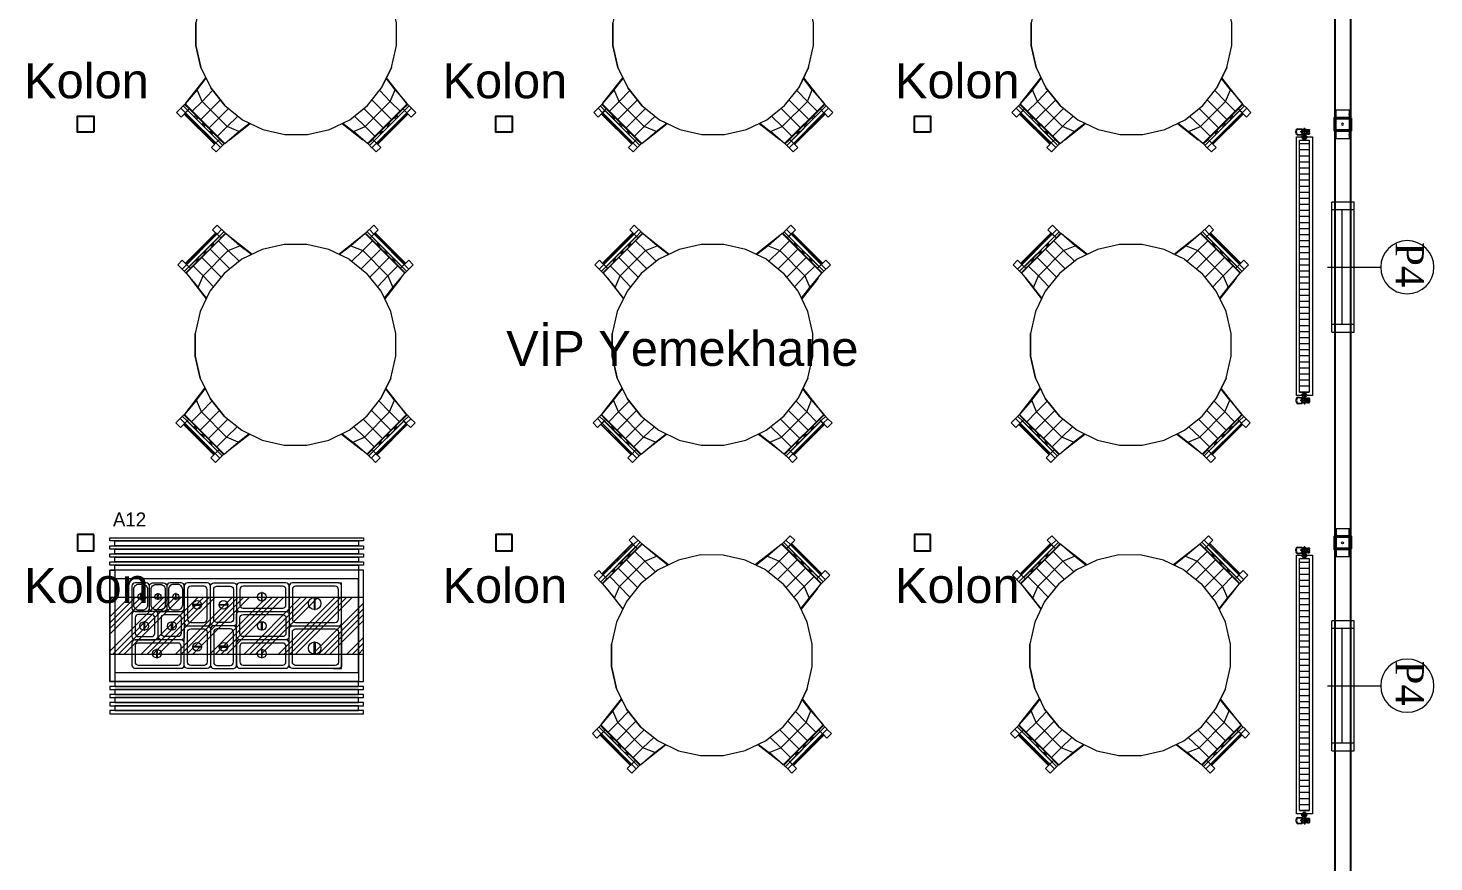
# Model space of a CAD drawing. Header units: millimetres. Extents: x 65390 to 71510, y 46362 to 50796.
# Drawn here: x 68379 to 69249, y 47074 to 47590 of the extents above; entities that cross this region are included whole.
import ezdxf
from ezdxf.enums import TextEntityAlignment as Align

# ---------------------------------------------------------------- set-up
doc = ezdxf.new("R2010")
doc.units = ezdxf.units.MM
for name, color, linetype in [('BİRLEŞİM ELEMANLARI', 4, 'Continuous'), ('DIŞ PANEL', 21, 'Continuous'), ('P1', 40, 'Continuous')]:
    doc.layers.add(name, color=color, linetype=linetype)
for name, color, linetype, lineweight in [('C-HOTWATERPIPE', 10, 'Continuous', 0), ('C-RADYATÖR', 4, 'Continuous', 0), ('MIM_Sktürk', 251, 'Continuous', 9), ('P-MEKANIK', 251, 'Continuous', 9), ('radyatörvana', 7, 'Continuous', 0), ('TEFRİS-M', 232, 'Continuous', 5), ('WALL INTERNAL', 7, 'Continuous', 50), ('YAZİ', 7, 'Continuous', 5)]:
    doc.layers.add(name, color=color, linetype=linetype, lineweight=lineweight)
doc.styles.get("Standard").update_dxf_attribs({"font": 'arial.ttf'})
doc.styles.add('TAKSİM', font='GOTHIC.TTF', dxfattribs={"height": 20})
doc.styles.add('YENI', font='arial.ttf', dxfattribs={"height": 50})

# ---------------------------------------------------------------- blocks, each defined once
blk = doc.blocks.new('DIŞ İKİLİ KEP 60.')
at = {"lineweight": 40}
blk.add_lwpolyline([(135.5, 94), (135.5, -6), (59.5, -6), (59.5, 94)], close=True, dxfattribs=at)
at = {"layer": 'BİRLEŞİM ELEMANLARI', "color": 6, "lineweight": 20}
for p, q in [((185, 82), (10, 82)), ((10, 2), (185, 2)), ((28.5, 82), (28.5, 84)), ((28.5, 2), (28.5, 0)), ((35, 79), (35, 87)), ((35, 5), (35, -3)), ((41.5, 82), (41.5, 84)), ((41.5, 2), (41.5, 0)), ((153.5, 82), (153.5, 84)), ((153.5, 2), (153.5, 0)), ((160, 79), (160, 87)), ((160, 5), (160, -3)), ((166.5, 82), (166.5, 84)), ((166.5, 2), (166.5, 0))]:
    blk.add_line(p, q, dxfattribs=at)
for points in [[(10, 0), (10, 84)], [(10, 84), (185, 84), (185, 0), (10, 0)]]:
    blk.add_lwpolyline(points, dxfattribs=at)
blk.add_circle((98, 42), 6.5, dxfattribs=at)
blk = doc.blocks.new('YUVARLAK MASA_1')
for p, q in [((372327.1, 850766.9), (372367.2, 850766.9)), ((372327.1, 850695.9), (372327.1, 850766.9)), ((372632.2, 850728.8), (372327.1, 850728.8)), ((372327.1, 850709.1), (372632.2, 850709.1)), ((372367.2, 850766.9), (372367.2, 850735.4)), ((372367.2, 850739.3), (372632.2, 850739.3)), ((372367.2, 850735.4), (372632.2, 850735.4)), ((372367.2, 850695.9), (372367.2, 850734.7)), ((372632.2, 850707.8), (372367.2, 850707.8)), ((372423.8, 850730.1), (372423.8, 850728.8)), ((372443.5, 850730.1), (372423.8, 850730.1)), ((372423.8, 850707.8), (372423.8, 850701.2)), ((372423.8, 850701.2), (372443.5, 850701.2)), ((372443.5, 850728.1), (372443.5, 850730.1)), ((372443.5, 850701.2), (372443.5, 850707.8)), ((372490.2, 850730.1), (372509.9, 850730.1)), ((372490.2, 850728.8), (372490.2, 850730.1)), ((372490.2, 850701.2), (372490.2, 850707.8)), ((372509.9, 850701.2), (372490.2, 850701.2)), ((372509.9, 850730.1), (372509.9, 850728.1)), ((372509.9, 850707.8), (372509.9, 850701.2)), ((372555.9, 850730.1), (372555.9, 850728.8)), ((372576.3, 850730.1), (372555.9, 850730.1)), ((372555.9, 850707.8), (372555.9, 850701.2)), ((372555.9, 850701.2), (372576.3, 850701.2)), ((372576.3, 850728.1), (372576.3, 850730.1)), ((372576.3, 850701.2), (372576.3, 850707.8)), ((372632.2, 850739.3), (372632.2, 850707.8)), ((372632.8, 850766.9), (372632.8, 850695.9)), ((372672.9, 850766.9), (372632.8, 850766.9)), ((372672.9, 850728.8), (372632.8, 850728.8)), ((372632.8, 850709.1), (372672.9, 850709.1)), ((372672.9, 850695.9), (372672.9, 850766.9)), ((372322.5, 850652.5), (372302.8, 850492.8)), ((372325.8, 850692.6), (372316.6, 850577.6)), ((372673.6, 850692.6), (372325.8, 850692.6)), ((372367.2, 850695.9), (372327.1, 850695.9)), ((372327.8, 850695.3), (372327.1, 850692.6)), ((372672.9, 850695.3), (372327.8, 850695.3)), ((372332.4, 850695.9), (372332.4, 850695.3)), ((372344.9, 850694.6), (372344.9, 850695.9)), ((372389.6, 850607.2), (372389.6, 850692.6)), ((372463.2, 850692.6), (372463.2, 850522.4)), ((372536.2, 850520.4), (372536.2, 850692.6)), ((372609.8, 850692.6), (372609.8, 850607.2)), ((372632.8, 850695.9), (372672.9, 850695.9)), ((372654.5, 850695.3), (372654.5, 850695.9)), ((372667, 850695.9), (372667, 850694.6)), ((372672.9, 850692), (372672.9, 850695.3)), ((372682.8, 850577.6), (372673.6, 850692.6)), ((372697.9, 850486.2), (372673.6, 850684.1)), ((372306.1, 850494.1), (372316.6, 850577.6)), ((372316.6, 850577.6), (372389.6, 850607.2)), ((372492.2, 850525.7), (372352.8, 850510.5)), ((372389.6, 850607.2), (372387.6, 850513.8)), ((372609.8, 850607.2), (372389.6, 850607.2)), ((372630.9, 850510.5), (372492.2, 850525.7)), ((372611.1, 850512.5), (372609.8, 850607.2)), ((372609.8, 850607.2), (372682.8, 850577.6)), ((372693.3, 850488.8), (372682.8, 850577.6)), ((372220.7, 850463.9), (372102.3, 850389.6)), ((372352.8, 850510.5), (372220.7, 850463.9)), ((372763, 850463.9), (372630.9, 850510.5)), ((372690, 850489.5), (372693.3, 850488.8)), ((372693.3, 850488.2), (372693.3, 850488.8)), ((372882, 850389.6), (372763, 850463.9)), ((372003.7, 850290.3), (372102.3, 850389.6)), ((372102.3, 850389.6), (372003.7, 850290.3)), ((372980.6, 850290.3), (372882, 850389.6)), ((371928.8, 850172), (372003.7, 850290.3)), ((372003.7, 850290.3), (371928.8, 850172)), ((373054.9, 850172), (372980.6, 850290.3)), ((371815.7, 850091.8), (371700.7, 850082.6)), ((371706.6, 850082.6), (371905.8, 850106.9)), ((371786.1, 850018.8), (371815.7, 850091.8)), ((371815.7, 850091.8), (371903.8, 850102.3)), ((371928.8, 850172), (371882.8, 850039.9)), ((371903.8, 850102.3), (371902.5, 850096.4)), ((371903.8, 850102.3), (371904.4, 850102.3)), ((373101.5, 850039.9), (373054.9, 850172)), ((373277.1, 850082.6), (373077.2, 850106.9)), ((373079.9, 850102.3), (373079.2, 850102.3)), ((373079.9, 850102.3), (373080.5, 850099)), ((373168.6, 850091.8), (373079.9, 850102.3)), ((373168.6, 850091.8), (373198.2, 850018.8)), ((373283.6, 850082.6), (373168.6, 850091.8)), ((371626.4, 850041.8), (371626.4, 850081.9)), ((371626.4, 850081.9), (371696.7, 850081.9)), ((371696.7, 850041.8), (371626.4, 850041.8)), ((371653.3, 849776.2), (371653.3, 850041.2)), ((371653.3, 850041.2), (371684.9, 850041.2)), ((371657.9, 849776.2), (371657.9, 850041.2)), ((371664.5, 850081.9), (371664.5, 850041.8)), ((371664.5, 850041.2), (371664.5, 849736.1)), ((371684.2, 850041.8), (371684.2, 850081.9)), ((371684.2, 849736.1), (371684.2, 850041.2)), ((371684.9, 850041.2), (371684.9, 849776.2)), ((371697.4, 850076), (371696.1, 850076)), ((371696.1, 850063.5), (371697.4, 850063.5)), ((371696.7, 850081.9), (371696.7, 850041.8)), ((371697.4, 850081.9), (371697.4, 849736.8)), ((371697.4, 850081.9), (371700, 850081.9)), ((371700.7, 850082.6), (371700.7, 849734.8)), ((371700.7, 850018.8), (371786.1, 850018.8)), ((371786.1, 850018.8), (371880.1, 850020.1)), ((371786.1, 849798.6), (371786.1, 850018.8)), ((371867, 849901.1), (371882.8, 850039.9)), ((371882.8, 850039.9), (371867, 849901.1)), ((373101.5, 850039.9), (373116.7, 849901.1)), ((373198.2, 850018.8), (373103.5, 850020.1)), ((373198.2, 849798.6), (373198.2, 850018.8)), ((373198.2, 850018.8), (373283.6, 850018.8)), ((373283.6, 849734.8), (373283.6, 850082.6)), ((373283.6, 850081.9), (373357.9, 850081.9)), ((373286.9, 850081.9), (373286.9, 849736.1)), ((373357.9, 850041.8), (373286.9, 850041.8)), ((373298.8, 849776.2), (373298.8, 850041.2)), ((373298.8, 850041.2), (373330.3, 850041.2)), ((373300.1, 850041.8), (373300.1, 850081.9)), ((373300.1, 849736.1), (373300.1, 850041.2)), ((373319.8, 850041.8), (373319.8, 850081.9)), ((373319.8, 850041.2), (373319.8, 849736.1)), ((373326.4, 849776.2), (373326.4, 850041.2)), ((373330.3, 850041.2), (373330.3, 849776.2)), ((373357.9, 850081.9), (373357.9, 850041.8)), ((371663.2, 849985.3), (371664.5, 849985.3)), ((371663.2, 849964.9), (371663.2, 849985.3)), ((371664.5, 849964.9), (371663.2, 849964.9)), ((371663.2, 849918.9), (371663.2, 849899.2)), ((371664.5, 849918.9), (371663.2, 849918.9)), ((371692.1, 849985.3), (371684.2, 849985.3)), ((371692.1, 849918.9), (371684.2, 849918.9)), ((371692.1, 849964.9), (371684.9, 849964.9)), ((371692.1, 849985.3), (371692.1, 849964.9)), ((371692.1, 849899.2), (371692.1, 849918.9)), ((371871.6, 849945.2), (371700.7, 849945.2)), ((373283.6, 849945.2), (373111.4, 849945.2)), ((373292.2, 849985.3), (373298.8, 849985.3)), ((373292.2, 849964.9), (373292.2, 849985.3)), ((373298.8, 849964.9), (373292.2, 849964.9)), ((373292.2, 849918.9), (373292.2, 849899.2)), ((373298.8, 849918.9), (373292.2, 849918.9)), ((373321.1, 849964.9), (373319.1, 849964.9)), ((373319.8, 849985.3), (373321.1, 849985.3)), ((373321.1, 849918.9), (373319.8, 849918.9)), ((373321.1, 849985.3), (373321.1, 849964.9)), ((373321.1, 849899.2), (373321.1, 849918.9)), ((371663.2, 849899.2), (371664.5, 849899.2)), ((371663.2, 849852.5), (371664.5, 849852.5)), ((371663.2, 849832.8), (371663.2, 849852.5)), ((371664.5, 849832.8), (371663.2, 849832.8)), ((371684.2, 849852.5), (371692.1, 849852.5)), ((371684.9, 849899.2), (371692.1, 849899.2)), ((371692.1, 849832.8), (371684.9, 849832.8)), ((371692.1, 849852.5), (371692.1, 849832.8)), ((371700.7, 849872.2), (371869.6, 849872.2)), ((371867, 849901.1), (371882.8, 849761.8)), ((373101.5, 849761.8), (373116.7, 849901.1)), ((373113.4, 849872.2), (373283.6, 849872.2)), ((373292.2, 849899.2), (373298.8, 849899.2)), ((373292.2, 849852.5), (373298.8, 849852.5)), ((373292.2, 849832.8), (373292.2, 849852.5)), ((373292.2, 849832.8), (373298.8, 849832.8)), ((373319.1, 849899.2), (373321.1, 849899.2)), ((373321.1, 849832.8), (373319.1, 849832.8)), ((373319.8, 849852.5), (373321.1, 849852.5)), ((373321.1, 849852.5), (373321.1, 849832.8)), ((371626.4, 849776.2), (371652.7, 849776.2)), ((371626.4, 849736.1), (371626.4, 849776.2)), ((371696.7, 849776.2), (371653.3, 849776.2)), ((371697.4, 849753.9), (371696.1, 849753.9)), ((371696.1, 849741.4), (371697.4, 849741.4)), ((371696.7, 849776.2), (371696.7, 849736.1)), ((371786.1, 849798.6), (371700.7, 849798.6)), ((371786.1, 849798.6), (371878.2, 849796.6)), ((371815.7, 849725.6), (371786.1, 849798.6)), ((371882.8, 849761.8), (371928.8, 849629.6)), ((373054.9, 849629.6), (373101.5, 849761.8)), ((373104.8, 849796.6), (373198.2, 849798.6)), ((373198.2, 849798.6), (373168.6, 849725.6)), ((373283.6, 849798.6), (373198.2, 849798.6)), ((373357.9, 849776.2), (373286.9, 849776.2)), ((373357.9, 849736.1), (373357.9, 849776.2)), ((371696.7, 849736.1), (371626.4, 849736.1)), ((371697.4, 849736.8), (371700, 849736.1)), ((371700.7, 849734.8), (371815.7, 849725.6)), ((371738.1, 849731.5), (371899.8, 849711.8)), ((371815.7, 849725.6), (371898.5, 849715.1)), ((373245.5, 849731.5), (373083.8, 849711.8)), ((373083.8, 849711.8), (373245.5, 849731.5)), ((373085.1, 849715.1), (373168.6, 849725.6)), ((373168.6, 849725.6), (373283.6, 849734.8)), ((373283.6, 849736.1), (373286.9, 849736.8)), ((373286.9, 849736.1), (373357.9, 849736.1)), ((371928.8, 849629.6), (372003.7, 849511.3)), ((372980.6, 849511.3), (373054.9, 849629.6)), ((372003.7, 849511.3), (372102.3, 849412.7)), ((372882, 849412.7), (372980.6, 849511.3)), ((372102.3, 849412.7), (372220.7, 849337.8)), ((372763, 849337.8), (372882, 849412.7)), ((372220.7, 849337.8), (372352.8, 849291.7)), ((372302.8, 849308.8), (372322.5, 849147.1)), ((372306.1, 849307.5), (372316.6, 849224.7)), ((372630.9, 849291.7), (372763, 849337.8)), ((372763, 849337.8), (372630.9, 849291.7)), ((372673.6, 849115.6), (372697.9, 849314.8)), ((372682.8, 849224.7), (372693.3, 849312.8)), ((372693.3, 849312.8), (372687.4, 849311.5)), ((372693.3, 849312.8), (372693.3, 849313.4)), ((372316.6, 849224.7), (372389.6, 849195.1)), ((372325.8, 849109.7), (372316.6, 849224.7)), ((372352.8, 849291.7), (372492.2, 849276)), ((372389.6, 849195.1), (372387.6, 849287.1)), ((372463.2, 849278.6), (372463.2, 849109.7)), ((372492.2, 849276), (372630.9, 849291.7)), ((372536.2, 849109.7), (372536.2, 849280.6)), ((372611.1, 849289.1), (372609.8, 849195.1)), ((372609.8, 849195.1), (372682.8, 849224.7)), ((372682.8, 849224.7), (372673.6, 849109.7)), ((372389.6, 849109.7), (372389.6, 849195.1)), ((372389.6, 849195.1), (372609.8, 849195.1)), ((372609.8, 849195.1), (372609.8, 849109.7)), ((372673.6, 849109.7), (372325.8, 849109.7)), ((372327.1, 849109), (372327.8, 849106.4)), ((372327.1, 849105.7), (372327.1, 849072.8)), ((372367.2, 849105.7), (372327.1, 849105.7)), ((372632.2, 849093.2), (372327.1, 849093.2)), ((372327.1, 849072.8), (372632.2, 849072.8)), ((372327.1, 849035.4), (372327.1, 849072.2)), ((372327.8, 849106.4), (372672.9, 849106.4)), ((372332.4, 849105), (372332.4, 849106.4)), ((372344.9, 849106.4), (372344.9, 849105)), ((372367.2, 849105.7), (372367.2, 849072.8)), ((372632.2, 849093.9), (372367.2, 849093.9)), ((372367.2, 849072.2), (372367.2, 849062.3)), ((372632.2, 849066.9), (372367.2, 849066.9)), ((372367.2, 849062.3), (372632.2, 849062.3)), ((372367.2, 849061.7), (372367.2, 849035.4)), ((372423.8, 849101.1), (372443.5, 849101.1)), ((372423.8, 849093.2), (372423.8, 849101.1)), ((372423.8, 849072.8), (372423.8, 849072.2)), ((372423.8, 849072.2), (372443.5, 849072.2)), ((372443.5, 849101.1), (372443.5, 849093.9)), ((372443.5, 849072.2), (372443.5, 849072.8)), ((372490.2, 849101.1), (372509.9, 849101.1)), ((372490.2, 849093.2), (372490.2, 849101.1)), ((372490.2, 849072.2), (372490.2, 849072.8)), ((372509.9, 849072.2), (372490.2, 849072.2)), ((372509.9, 849101.1), (372509.9, 849093.9)), ((372509.9, 849072.8), (372509.9, 849072.2)), ((372555.9, 849101.1), (372555.9, 849093.2)), ((372576.3, 849101.1), (372555.9, 849101.1)), ((372555.9, 849072.8), (372555.9, 849072.2)), ((372555.9, 849072.2), (372576.3, 849072.2)), ((372576.3, 849093.9), (372576.3, 849101.1)), ((372576.3, 849072.2), (372576.3, 849072.8)), ((372632.2, 849072.8), (372632.2, 849093.9)), ((372632.2, 849062.3), (372632.2, 849072.2)), ((372632.8, 849105.7), (372632.8, 849072.8)), ((372672.9, 849105.7), (372632.8, 849105.7)), ((372672.9, 849093.2), (372632.8, 849093.2)), ((372632.8, 849072.8), (372672.9, 849072.8)), ((372632.8, 849072.2), (372632.8, 849035.4)), ((372654.5, 849105), (372654.5, 849106.4)), ((372667, 849106.4), (372667, 849105)), ((372672.9, 849106.4), (372672.9, 849109)), ((372672.9, 849072.8), (372672.9, 849105.7)), ((372672.9, 849072.2), (372672.9, 849035.4)), ((372367.2, 849035.4), (372327.1, 849035.4)), ((372632.8, 849035.4), (372672.9, 849035.4))]:
    blk.add_line(p, q)
blk = doc.blocks.new('DIŞ-P1 PENCERELİ-2514-G-B-(80)')
at = {"layer": 'DIŞ PANEL'}
for p, q in [((0, 100), (2514, 100)), ((0, 0), (0, 100)), ((2514, 100), (2514, 0)), ((2514, 0), (0, 0))]:
    blk.add_line(p, q, dxfattribs=at)
at = {"layer": 'P1', "lineweight": 15}
for p, q in [((1667.2, -45.8), (1667.2, 284)), ((1264.4, 119), (2069, 119)), ((1264.4, -19), (1264.4, 119)), ((1311.6, 119), (1311.6, -19)), ((2021.8, 119), (2021.8, -19)), ((2069, 119), (2069, -19)), ((2021.8, 43.2), (1311.6, 43.2)), ((1264.4, -19), (2069, -19))]:
    blk.add_line(p, q, dxfattribs=at)
blk.add_circle((1667, 448.6), 164.6, dxfattribs=at)
blk = doc.blocks.new('Radvanaüst')
at = {"layer": 'radyatörvana', "color": 8, "linetype": 'Continuous', "ltscale": 0.01}
for p, q in [((53, 0), (-25.1, 0)), ((0, 24.9), (0, -26.6)), ((28.9, 7.6), (37.4, 7.6)), ((28.9, -7.6), (37.4, -7.6))]:
    blk.add_line(p, q, dxfattribs=at)
at = {"layer": 'radyatörvana', "ltscale": 0.2}
for p, q in [((15.6, 9.2), (26.6, 9.2)), ((26.6, 9.2), (27.6, 11.4)), ((27.6, 11.4), (27.6, -11.4)), ((27.6, -10.2), (27.6, 10.2)), ((28.9, 15.2), (37.4, 15.2)), ((38.7, 11.4), (38.7, -11.4)), ((15.7, -9.2), (26.6, -9.2)), ((26.6, -9.2), (27.6, -11.4)), ((28.9, -15.2), (37.4, -15.2))]:
    blk.add_line(p, q, dxfattribs=at)
at = {"layer": 'radyatörvana'}
blk.add_lwpolyline([(-19.4, 0), (-13.7, -13.8), (0, -19.5), (13.7, -13.8), (19.4, 0), (13.7, 13.7), (0, 19.4), (-13.7, 13.7)], close=True, dxfattribs=at)
at = {"layer": 'radyatörvana', "lineweight": -3, "ltscale": 0.5}
blk.add_lwpolyline([(38.7, 8.1), (41.2, 8.1), (41.2, -8.1), (38.7, -8.1)], close=True, dxfattribs=at)
at = {"layer": 'radyatörvana', "color": 8, "ltscale": 0.2}
blk.add_lwpolyline([(41.2, 7.5), (50, 7.5), (50, -7.5), (41.2, -7.5)], close=True, dxfattribs=at)
at = {"layer": 'radyatörvana', "color": 8, "linetype": 'Continuous', "ltscale": 0.01}
for radius in [13.6, 11.4]:
    blk.add_circle((0, 0), radius, dxfattribs=at)
at = {"layer": 'radyatörvana', "ltscale": 0.5}
for centre, start, end in [((33.9, 11.4), 142.81621, 180), ((32.4, 11.4), 0, 37.18379)]:
    blk.add_arc(centre, 6.29, start, end, dxfattribs=at)
at = {"layer": 'radyatörvana', "color": 8, "linetype": 'Continuous', "ltscale": 0.01}
for centre, radius, start, end in [((33.9, 11.4), 6.29, 180, 217.18379), ((50.8, 0), 23.2, 160.90557, 199.09443), ((32.4, 11.4), 6.29, 322.81621, 0), ((15.4, 0), 23.2, 340.90557, 19.09443), ((33.9, -11.4), 6.29, 142.81621, 180), ((32.4, -11.4), 6.29, 0, 37.18379)]:
    blk.add_arc(centre, radius, start, end, dxfattribs=at)
at = {"layer": 'radyatörvana', "ltscale": 0.2}
for centre, start, end in [((33.9, -11.4), 180, 217.18379), ((32.4, -11.4), 322.81621, 0)]:
    blk.add_arc(centre, 6.29, start, end, dxfattribs=at)
blk = doc.blocks.new('Radvanayan')
at = {"layer": 'radyatörvana', "lineweight": -3, "ltscale": 0.5}
for p, q in [((-69.4, 44.9), (-66.6, 14.9)), ((-66.6, 14.9), (-33.4, 14.9)), ((-62.6, 14.9), (-62.6, 10.6)), ((-62.6, 10.6), (-60.6, 6.4)), ((-60.6, 6.4), (-60.6, -17.8)), ((-37.4, 14.9), (-37.4, 9.2)), ((-30.6, 44.9), (-33.4, 14.9)), ((-39.4, -9.2), (-39.4, -17.8))]:
    blk.add_line(p, q, dxfattribs=at)
at = {"layer": 'radyatörvana', "ltscale": 0.2}
for p, q in [((-37.4, 9.2), (-23.4, 9.2)), ((-23.4, 9.2), (-22.4, 11.4)), ((-22.4, 11.4), (-22.4, -11.4)), ((-22.4, -10.2), (-22.4, 10.2)), ((-21.1, 15.2), (-12.6, 15.2)), ((-11.3, 11.4), (-11.3, -11.4)), ((-65.2, -19.1), (-65.2, -29.9)), ((-38.6, -17.8), (-61.4, -17.8)), ((-38.6, -31.2), (-61.4, -31.2)), ((-60.2, -17.8), (-39.8, -17.8)), ((-39.4, -9.2), (-23.4, -9.2)), ((-34.8, -19.1), (-34.8, -29.9)), ((-23.4, -9.2), (-22.4, -11.4)), ((-21.1, -15.2), (-12.6, -15.2))]:
    blk.add_line(p, q, dxfattribs=at)
at = {"layer": 'radyatörvana', "color": 8, "linetype": 'Continuous', "ltscale": 0.01}
for p, q in [((-21.1, 7.6), (-12.6, 7.6)), ((-57.6, -19.1), (-57.6, -29.9)), ((-42.4, -19.1), (-42.4, -29.9)), ((-21.1, -7.6), (-12.6, -7.6))]:
    blk.add_line(p, q, dxfattribs=at)
at = {"layer": 'radyatörvana', "lineweight": -3, "ltscale": 0.5}
blk.add_lwpolyline([(-11.3, 8.1), (-8.8, 8.1), (-8.8, -8.1), (-11.3, -8.1)], close=True, dxfattribs=at)
at = {"layer": 'radyatörvana', "color": 8, "ltscale": 0.2}
blk.add_lwpolyline([(-8.8, 7.5), (0, 7.5), (0, -7.5), (-8.8, -7.5)], close=True, dxfattribs=at)
at = {"layer": 'radyatörvana', "lineweight": -3, "ltscale": 0.5}
blk.add_arc((-50, 16.4), 34.5, 55.80201, 124.19799, dxfattribs=at)
at = {"layer": 'radyatörvana', "ltscale": 0.5}
for centre, start, end in [((-16.1, 11.4), 142.81621, 180), ((-17.6, 11.4), 0, 37.18379), ((-38.6, -24.1), 52.81621, 90), ((-38.6, -24.9), 270, 307.18379)]:
    blk.add_arc(centre, 6.29, start, end, dxfattribs=at)
at = {"layer": 'radyatörvana', "color": 8, "linetype": 'Continuous', "ltscale": 0.01}
for centre, radius, start, end in [((-16.1, 11.4), 6.29, 180, 217.18379), ((0.8, 0), 23.2, 160.90557, 199.09443), ((-17.6, 11.4), 6.29, 322.81621, 0), ((-34.6, 0), 23.2, 340.90557, 19.09443), ((-61.4, -24.1), 6.29, 52.81621, 90), ((-61.4, -24.9), 6.29, 270, 307.18379), ((-50, -41), 23.2, 70.90557, 109.09443), ((-50, -7.9), 23.2, 250.90557, 289.09443), ((-38.6, -24.1), 6.29, 90, 127.18379), ((-38.6, -24.9), 6.29, 232.81621, 270), ((-16.1, -11.4), 6.29, 142.81621, 180), ((-17.6, -11.4), 6.29, 0, 37.18379)]:
    blk.add_arc(centre, radius, start, end, dxfattribs=at)
at = {"layer": 'radyatörvana', "ltscale": 0.2}
for centre, start, end in [((-61.4, -24.1), 90, 127.18379), ((-61.4, -24.9), 232.81621, 270), ((-16.1, -11.4), 180, 217.18379), ((-17.6, -11.4), 322.81621, 0)]:
    blk.add_arc(centre, 6.29, start, end, dxfattribs=at)
blk = doc.blocks.new('A$C09FB3B08')
at = {"layer": 'MIM_Sktürk'}
h = blk.add_hatch(dxfattribs=at)
h.set_pattern_fill('ANSI34', color=256, scale=20, style=0)
h.set_pattern_definition([(45, (-9358.876, -8416.196), (-10.606602, 10.606602), []), (45, (-9355.34, -8416.196), (-10.606602, 10.606602), []), (45, (-9351.805, -8416.196), (-10.606602, 10.606602), []), (45, (-9348.27, -8416.196), (-10.606602, 10.606602), [])])
h.paths.add_polyline_path([(0, 72), (0, 37), (157, 37), (157, 72)])
for p, q in [((141.5, 81), (143.5, 81)), ((143.5, 28), (143.5, 81)), ((138.48, 28), (143.5, 28))]:
    blk.add_line(p, q, dxfattribs=at)
for points in [[(0, 109), (157, 109), (157, 107), (0, 107)], [(3, 107), (154, 107), (154, 104), (3, 104)], [(0, 104), (157, 104), (157, 102), (0, 102)], [(0, 99), (157, 99), (157, 97), (0, 97)], [(3, 102), (154, 102), (154, 99), (3, 99)], [(3, 97), (154, 97), (154, 94), (3, 94)], [(0, 94), (157, 94), (157, 92), (0, 92)], [(0, 20), (157, 20), (157, 89), (0, 89)], [(0, 89), (3, 89), (3, 20), (0, 20)], [(3, 92), (154, 92), (154, 89), (3, 89)], [(157, 89), (154, 89), (154, 20), (157, 20)], [(3, 25.5), (154, 25.5), (154, 83.5), (3, 83.5)], [(0, 37), (157, 37), (157, 72), (0, 72)], [(19.44, 70.74), (19.44, 74.42), (19.08, 74.42), (19.08, 70.74)], [(29.56, 70.74), (29.56, 74.42), (29.92, 74.42), (29.92, 70.74)], [(41.04, 70.74), (41.04, 74.42), (40.68, 74.42), (40.68, 70.74)], [(94.31, 69.8), (94.31, 75.05), (93.79, 75.05), (93.79, 69.8)], [(127.18, 64.56), (127.18, 72.06), (126.43, 72.06), (126.43, 64.56)], [(51.52, 67.22), (56.77, 67.22), (56.77, 67.75), (51.52, 67.75)], [(73.08, 67.22), (67.83, 67.22), (67.83, 67.75), (73.08, 67.75)], [(21.07, 56.97), (21.07, 51.72), (21.59, 51.72), (21.59, 56.97)], [(38.73, 56.97), (38.73, 51.72), (38.21, 51.72), (38.21, 56.97)], [(94.31, 57), (94.31, 51.75), (93.79, 51.75), (93.79, 57)], [(127.18, 44.44), (127.18, 36.94), (126.43, 36.94), (126.43, 44.44)], [(29.41, 34.6), (29.41, 39.85), (28.89, 39.85), (28.89, 34.6)], [(51.52, 41.78), (56.77, 41.78), (56.77, 41.25), (51.52, 41.25)], [(73.08, 41.78), (67.83, 41.78), (67.83, 41.25), (73.08, 41.25)], [(94.31, 34.6), (94.31, 39.85), (93.79, 39.85), (93.79, 34.6)], [(3, 17), (154, 17), (154, 20), (3, 20)], [(0, 15), (157, 15), (157, 17), (0, 17)], [(0, 10), (157, 10), (157, 12), (0, 12)], [(3, 12), (154, 12), (154, 15), (3, 15)], [(3, 7), (154, 7), (154, 10), (3, 10)], [(0, 5), (157, 5), (157, 7), (0, 7)], [(0, 0), (157, 0), (157, 2), (0, 2)], [(3, 2), (154, 2), (154, 5), (3, 5)]]:
    blk.add_lwpolyline(points, close=True, dxfattribs=at)
for points in [[(24.5, 65.4), (24.5, 79, 0.414214), (22.5, 81), (15.7, 81, 0.414214), (13.7, 79), (13.7, 65.4, 0.414214), (15.7, 63.4), (22.5, 63.4, 0.414214)], [(23.5, 67.4), (23.5, 77, 0.414214), (20.5, 80), (17.7, 80, 0.414214), (14.7, 77), (14.7, 67.4, 0.414214), (17.7, 64.4), (20.5, 64.4, 0.414214)], [(24.5, 65.4), (24.5, 79, -0.414214), (26.5, 81), (33.3, 81, -0.414214), (35.3, 79), (35.3, 65.4, -0.414214), (33.3, 63.4), (26.5, 63.4, -0.414214)], [(25.5, 67.4), (25.5, 77, -0.414214), (28.5, 80), (31.3, 80, -0.414214), (34.3, 77), (34.3, 67.4, -0.414214), (31.3, 64.4), (28.5, 64.4, -0.414214)], [(46.1, 65.4), (46.1, 79, 0.414214), (44.1, 81), (37.3, 81, 0.414214), (35.3, 79), (35.3, 65.4, 0.414214), (37.3, 63.4), (44.1, 63.4, 0.414214)], [(45.1, 67.4), (45.1, 77, 0.414214), (42.1, 80), (39.3, 80, 0.414214), (36.3, 77), (36.3, 67.4, 0.414214), (39.3, 64.4), (42.1, 64.4, 0.414214)], [(60.3, 81), (48.1, 81, 0.414214), (46.1, 79), (46.1, 56.5, 0.414214), (48.1, 54.5), (60.3, 54.5, 0.414214), (62.3, 56.5), (62.3, 79, 0.414214)], [(58.3, 79), (50.1, 79, 0.414214), (48.1, 77), (48.1, 58.5, 0.414214), (50.1, 56.5), (58.3, 56.5, 0.414214), (60.3, 58.5), (60.3, 77, 0.414214)], [(64.3, 81), (76.5, 81, -0.414214), (78.5, 79), (78.5, 56.5, -0.414214), (76.5, 54.5), (64.3, 54.5, -0.414214), (62.3, 56.5), (62.3, 79, -0.414214)], [(66.3, 79), (74.5, 79, -0.414214), (76.5, 77), (76.5, 58.5, -0.414214), (74.5, 56.5), (66.3, 56.5, -0.414214), (64.3, 58.5), (64.3, 77, -0.414214)], [(111, 65.4), (111, 79, 0.414214), (109, 81), (80.5, 81, 0.414214), (78.5, 79), (78.5, 65.4, 0.414214), (80.5, 63.4), (109, 63.4, 0.414214)], [(109, 67.4), (109, 77, 0.414214), (107, 79), (82.5, 79, 0.414214), (80.5, 77), (80.5, 67.4, 0.414214), (82.5, 65.4), (107, 65.4, 0.414214)], [(143.5, 56.5), (143.5, 79, 0.414214), (141.5, 81), (113, 81, 0.414214), (111, 79), (111, 56.5, 0.414214), (113, 54.5), (141.5, 54.5, 0.414214)], [(141.5, 58.5), (141.5, 77, 0.414214), (139.5, 79), (115, 79, 0.414214), (113, 77), (113, 58.5, 0.414214), (115, 56.5), (139.5, 56.5, 0.414214)], [(13.7, 61.4), (13.7, 47.8, 0.414214), (15.7, 45.8), (27.9, 45.8, 0.414214), (29.9, 47.8), (29.9, 61.4, 0.414214), (27.9, 63.4), (15.7, 63.4, 0.414214)], [(15.7, 59.4), (15.7, 49.8, 0.414214), (17.7, 47.8), (25.9, 47.8, 0.414214), (27.9, 49.8), (27.9, 59.4, 0.414214), (25.9, 61.4), (17.7, 61.4, 0.414214)], [(46.1, 61.4), (46.1, 47.8, -0.414214), (44.1, 45.8), (31.9, 45.8, -0.414214), (29.9, 47.8), (29.9, 61.4, -0.414214), (31.9, 63.4), (44.1, 63.4, -0.414214)], [(44.1, 59.4), (44.1, 49.8, -0.414214), (42.1, 47.8), (33.9, 47.8, -0.414214), (31.9, 49.8), (31.9, 59.4, -0.414214), (33.9, 61.4), (42.1, 61.4, -0.414214)], [(111, 61.4), (111, 47.8, -0.414214), (109, 45.8), (80.5, 45.8, -0.414214), (78.5, 47.8), (78.5, 61.4, -0.414214), (80.5, 63.4), (109, 63.4, -0.414214)], [(109, 59.4), (109, 49.8, -0.414214), (107, 47.8), (82.5, 47.8, -0.414214), (80.5, 49.8), (80.5, 59.4, -0.414214), (82.5, 61.4), (107, 61.4, -0.414214)], [(60.3, 28), (48.1, 28, -0.414214), (46.1, 30), (46.1, 52.5, -0.414214), (48.1, 54.5), (60.3, 54.5, -0.414214), (62.3, 52.5), (62.3, 30, -0.414214)], [(58.3, 30), (50.1, 30, -0.414214), (48.1, 32), (48.1, 50.5, -0.414214), (50.1, 52.5), (58.3, 52.5, -0.414214), (60.3, 50.5), (60.3, 32, -0.414214)], [(64.3, 28), (76.5, 28, 0.414214), (78.5, 30), (78.5, 52.5, 0.414214), (76.5, 54.5), (64.3, 54.5, 0.414214), (62.3, 52.5), (62.3, 30, 0.414214)], [(66.3, 30), (74.5, 30, 0.414214), (76.5, 32), (76.5, 50.5, 0.414214), (74.5, 52.5), (66.3, 52.5, 0.414214), (64.3, 50.5), (64.3, 32, 0.414214)], [(143.5, 52.5), (143.5, 30, -0.414214), (141.5, 28), (113, 28, -0.414214), (111, 30), (111, 52.5, -0.414214), (113, 54.5), (141.5, 54.5, -0.414214)], [(141.5, 50.5), (141.5, 32, -0.414214), (139.5, 30), (115, 30, -0.414214), (113, 32), (113, 50.5, -0.414214), (115, 52.5), (139.5, 52.5, -0.414214)], [(46.1, 30.2), (46.1, 43.8, 0.414214), (44.1, 45.8), (15.6, 45.8, 0.414214), (13.6, 43.8), (13.6, 30.2, 0.414214), (15.6, 28.2), (44.1, 28.2, 0.414214)], [(44.1, 32.2), (44.1, 41.8, 0.414214), (42.1, 43.8), (17.6, 43.8, 0.414214), (15.6, 41.8), (15.6, 32.2, 0.414214), (17.6, 30.2), (42.1, 30.2, 0.414214)], [(111, 30.2), (111, 43.8, 0.414214), (109, 45.8), (80.5, 45.8, 0.414214), (78.5, 43.8), (78.5, 30.2, 0.414214), (80.5, 28.2), (109, 28.2, 0.414214)], [(109, 32.2), (109, 41.8, 0.414214), (107, 43.8), (82.5, 43.8, 0.414214), (80.5, 41.8), (80.5, 32.2, 0.414214), (82.5, 30.2), (107, 30.2, 0.414214)]]:
    blk.add_lwpolyline(points, format="xyb", close=True, dxfattribs=at)
for centre, radius in [((19.25, 72.58), 1.87), ((29.75, 72.58), 1.87), ((40.85, 72.58), 1.87), ((54.15, 67.5), 2.68), ((70.45, 67.5), 2.68), ((94.03, 72.43), 2.68), ((126.78, 68.31), 3.82), ((21.35, 54.35), 2.68), ((38.45, 54.35), 2.68), ((94.03, 54.37), 2.68), ((54.15, 41.5), 2.68), ((70.45, 41.5), 2.68), ((126.78, 40.69), 3.82), ((29.13, 37.23), 2.68), ((94.03, 37.23), 2.68)]:
    blk.add_circle(centre, radius, dxfattribs=at)

msp = doc.modelspace()

# ---------------------------------------------------------------- hatches: boundary and pattern name
at = {"layer": 'P-MEKANIK', "lineweight": 0}
h = msp.add_hatch(dxfattribs=at)
h.set_pattern_fill('ANSI31', color=256, scale=30, angle=-45, style=0)
h.set_pattern_definition([(360, (29821.6464, -91662.485), (1e-15, 3.75), [])])
h.paths.add_polyline_path([(69172.112, 47520.943), (69172.112, 47364.943), (69166.112, 47364.943), (69166.112, 47520.943)])
h = msp.add_hatch(dxfattribs=at)
h.set_pattern_fill('ANSI31', color=256, scale=30, angle=-45, style=0)
h.set_pattern_definition([(360, (29821.6464, -91921.485), (1e-15, 3.75), [])])
h.paths.add_polyline_path([(69172.112, 47261.943), (69172.112, 47105.943), (69166.112, 47105.943), (69166.112, 47261.943)])

# ---------------------------------------------------------------- linework, layer by layer
at = {"ltscale": 15}
for points in [[(68419.712, 47525.749), (68409.712, 47525.749), (68409.712, 47535.749), (68419.712, 47535.749)], [(68678.712, 47525.749), (68668.712, 47525.749), (68668.712, 47535.749), (68678.712, 47535.749)], [(68937.712, 47525.749), (68927.712, 47525.749), (68927.712, 47535.749), (68937.712, 47535.749)], [(68419.712, 47276.749), (68409.712, 47276.749), (68409.712, 47266.749), (68419.712, 47266.749)], [(68678.712, 47276.749), (68668.712, 47276.749), (68668.712, 47266.749), (68678.712, 47266.749)], [(68937.712, 47276.749), (68927.712, 47276.749), (68927.712, 47266.749), (68937.712, 47266.749)]]:
    msp.add_lwpolyline(points, close=True, dxfattribs=at)
at = {"layer": 'C-RADYATÖR', "lineweight": 0}
for points in [[(69174.112, 47522.943), (69174.112, 47362.943), (69164.112, 47362.943), (69164.112, 47522.943)], [(69174.112, 47263.943), (69174.112, 47103.943), (69164.112, 47103.943), (69164.112, 47263.943)]]:
    msp.add_lwpolyline(points, close=True, dxfattribs=at)
at = {"layer": 'P-MEKANIK', "lineweight": 0}
for points in [[(69172.112, 47520.943), (69172.112, 47364.943), (69166.112, 47364.943), (69166.112, 47520.943)], [(69172.112, 47261.943), (69172.112, 47105.943), (69166.112, 47105.943), (69166.112, 47261.943)]]:
    msp.add_lwpolyline(points, close=True, dxfattribs=at)

# ---------------------------------------------------------------- block references
at = {"yscale": 0.1, "zscale": 0.1, "rotation": 270}
for p, xscale in [((69188.512, 47520.999), -0.1), ((69188.512, 47281.499), 0.1)]:
    msp.add_blockref('DIŞ İKİLİ KEP 60.', p, dxfattribs=dict(at, xscale=xscale))
at = {"layer": 'C-HOTWATERPIPE', "ltscale": 0.5, "yscale": 0.1, "zscale": 0.1, "rotation": 90}
for p, xscale in [((69169.112, 47521.064), -0.1), ((69169.112, 47364.821), 0.1), ((69169.112, 47262.064), -0.1), ((69169.112, 47104.821), 0.1)]:
    msp.add_blockref('Radvanayan', p, dxfattribs=dict(at, xscale=xscale))
at = {"layer": 'MIM_Sktürk'}
msp.add_blockref('A$C09FB3B08', (68429.703, 47165.849), dxfattribs=at)
at = {"layer": 'radyatörvana', "lineweight": -3, "ltscale": 0.5, "yscale": 0.1, "zscale": 0.1, "rotation": 270}
for p, xscale in [((69169.112, 47526.064), 0.1), ((69169.112, 47359.821), -0.1), ((69169.112, 47267.064), 0.1), ((69169.112, 47099.821), -0.1)]:
    msp.add_blockref('Radvanaüst', p, dxfattribs=dict(at, xscale=xscale))
at = {"layer": 'TEFRİS-M', "xscale": 0.1, "yscale": 0.1, "zscale": 0.1, "rotation": 45}
for p in [(102302.951, -38849.778), (102561.102, -38849.778), (102819.945, -38849.778), (102302.538, -39041.982), (102560.69, -39041.982), (102819.532, -39041.982), (102560.277, -39234.187), (102819.12, -39234.187)]:
    msp.add_blockref('YUVARLAK MASA_1', p, dxfattribs=at)
at = {"layer": 'WALL INTERNAL', "xscale": -0.1, "yscale": 0.1, "zscale": 0.1, "rotation": 270}
for p in [(69187.912, 47534.549), (69187.912, 47275.549), (69187.912, 47016.549)]:
    msp.add_blockref('DIŞ-P1 PENCERELİ-2514-G-B-(80)', p, dxfattribs=at)

# ---------------------------------------------------------------- texts
at = {"style": 'TAKSİM'}
msp.add_text('A12', height=8.64, dxfattribs=at).set_placement((68441.892, 47281.822), align=Align.CENTER)
at = {"lineweight": 0, "char_height": 17.49163, "width": 436.13154, "attachment_point": 3, "rotation": 270}
for insert in [(69243.03, 47429.865), (69243.03, 47170.865)]:
    msp.add_mtext('{\\fGeorgia|b0|i0|c162|p18;P4}', dxfattribs=dict(at, insert=insert))
at = {"layer": 'YAZİ', "lineweight": 0, "style": 'YENI'}
for s, p in [('Kolon', (68376.656, 47546.803)), ('Kolon', (68635.656, 47546.803)), ('Kolon', (68915.656, 47546.803)), ('VİP Yemekhane', (68675.05, 47381.164)), ('Kolon', (68376.656, 47234.449)), ('Kolon', (68635.656, 47234.449)), ('Kolon', (68915.656, 47234.449))]:
    msp.add_text(s, height=21.6, dxfattribs=at).set_placement(p)

doc.saveas('drawing.dxf')
